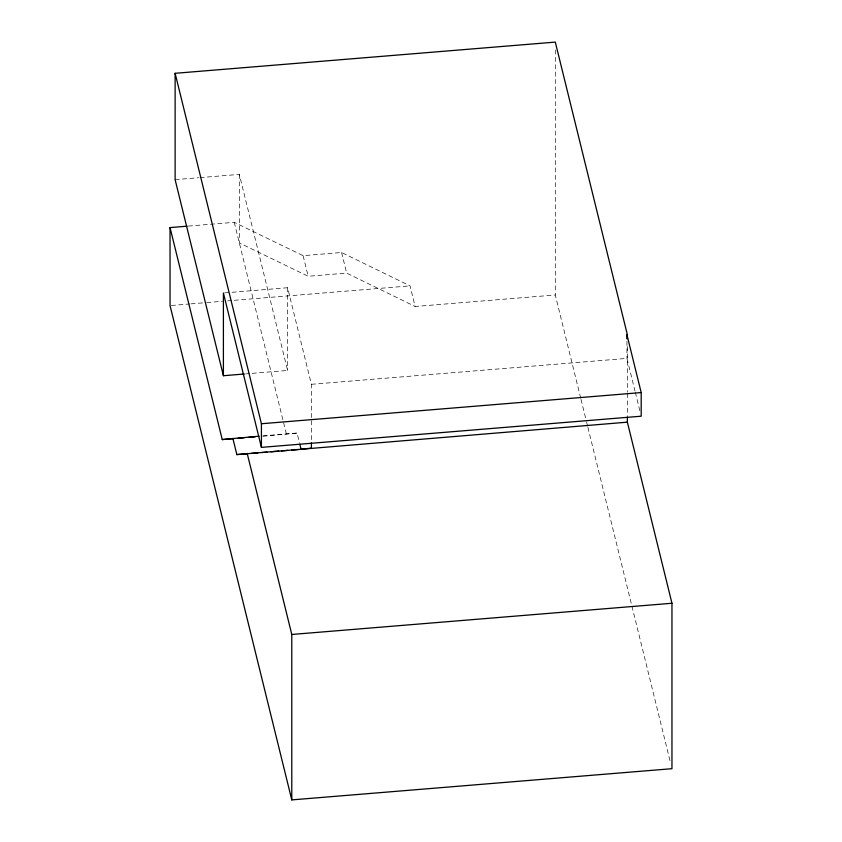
<?xml version="1.0" encoding="UTF-8"?>
<svg xmlns="http://www.w3.org/2000/svg" width="842" height="842" viewBox="0 0 842 842"><rect width="100%" height="100%" fill="white"/><g stroke="black" fill="none" stroke-linecap="round" stroke-linejoin="round"><path stroke-width="0.63" stroke-dasharray="4.21 3.16" d="M262.872 436.23L297.068 433.062L299.531 443.06M175.115 179.662L198.701 177.725M200.017 177.62L239.328 174.389L287.617 370.448L250.916 373.459M188.387 226.088L234.255 222.32L303.099 255.663L341.589 252.505L410.065 285.88L415.148 306.488L555.299 294.984L580.685 398.077M239.328 174.389L239.328 242.928L308.172 276.271L346.662 273.113L415.148 306.488M224.709 292.89L287.617 287.732L311.393 384.299L311.393 441.597M171.347 305.478L189.692 303.962M191.008 303.857L205.416 302.678M206.732 302.573L222.456 301.278M227.698 300.847L231.634 300.52M234.255 300.31L410.065 285.88M245.675 373.89L249.611 373.564M311.393 384.299L626.953 358.397L635.005 391.067M262.999 435.861L297.068 433.062M635.31 392.33L639.952 411.18M581.001 399.35L586.327 420.989M586.642 422.263L587.579 426.084M587.895 427.357L670.39 762.315M341.589 252.505L346.662 273.113M303.099 255.663L308.172 276.271M234.255 222.32L286.459 434.293M627.364 346.472L627.364 392.151M627.364 393.456L627.364 415.643M626.953 341.326L626.953 358.397M555.299 49.931L555.299 294.984M287.617 287.732L287.617 370.448"/><path stroke-width="1.26" d="M187.071 226.193L170.042 227.593L222.246 439.566L259.062 436.188M232.855 438.335L236.855 454.585L627.364 422.168L671.958 603.251L671.958 768.693L291.785 799.9L170.042 305.583L170.042 227.593M302.352 449.154L311.393 448.112L311.393 442.903M244.369 373.995L223.404 375.721L175.115 179.662L175.115 73.307L555.299 42.1L627.364 334.727L627.364 338.642M626.953 338.695L627.364 334.727M175.115 73.307L261.42 423.747L641.194 392.572L641.194 416.201L261.42 447.376L223.404 293.005L223.404 375.721M222.246 439.566L234.044 438.598M237.97 438.282L244.527 437.745M248.453 437.419L255.01 436.882M236.855 454.585L247.338 453.722M251.274 453.396L257.82 452.859M261.757 452.533L266.998 452.101M270.924 451.786L278.786 451.133M281.407 450.923L287.964 450.386M291.89 450.06L298.447 449.523M247.18 453.385L291.785 634.468L671.958 603.251M626.953 334.758L641.194 392.572M299.836 444.313L301.068 449.312M627.364 416.948L627.364 422.168M291.785 634.468L291.785 799.9M261.42 423.747L261.42 447.376"/></g></svg>
